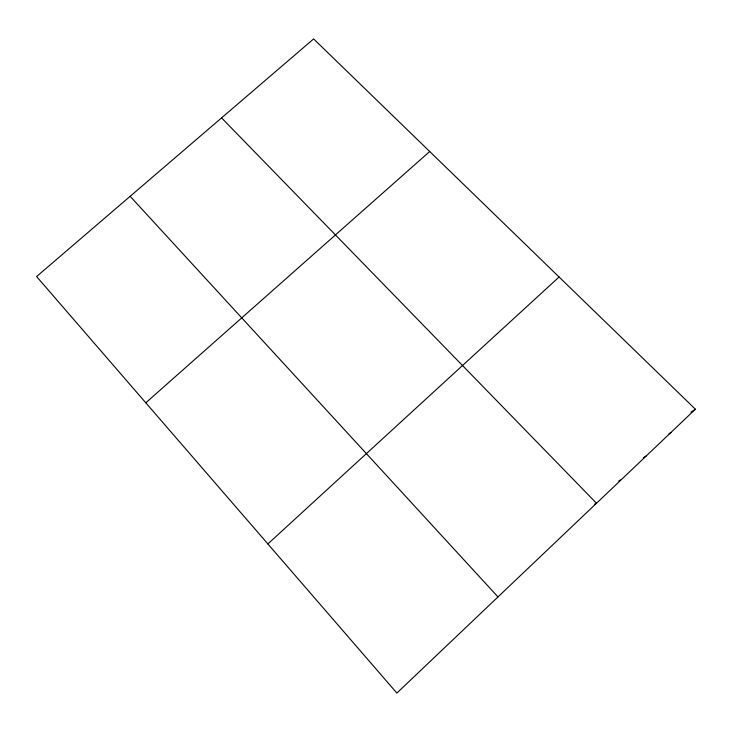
<?xml version="1.0" encoding="UTF-8"?>
<svg xmlns="http://www.w3.org/2000/svg" width="732" height="732" viewBox="0 0 732 732"><rect width="100%" height="100%" fill="white"/><g stroke="black" fill="none" stroke-linecap="round" stroke-linejoin="round"><path stroke-width="1.1" d="M695.4 409.206L396.881 693.076L36.6 276.559L313.625 38.924L695.4 409.206L690.981 412.134M267.875 543.931L559.092 276.998M145.796 402.801L429.702 151.506M669.021 433.683L670.915 432.484M643.465 457.592L646.274 455.917M618.714 481.016L620.553 480.009M594.448 504.247L596.507 503.25L221.576 117.889M130.15 196.313L497.989 596.928"/></g></svg>
